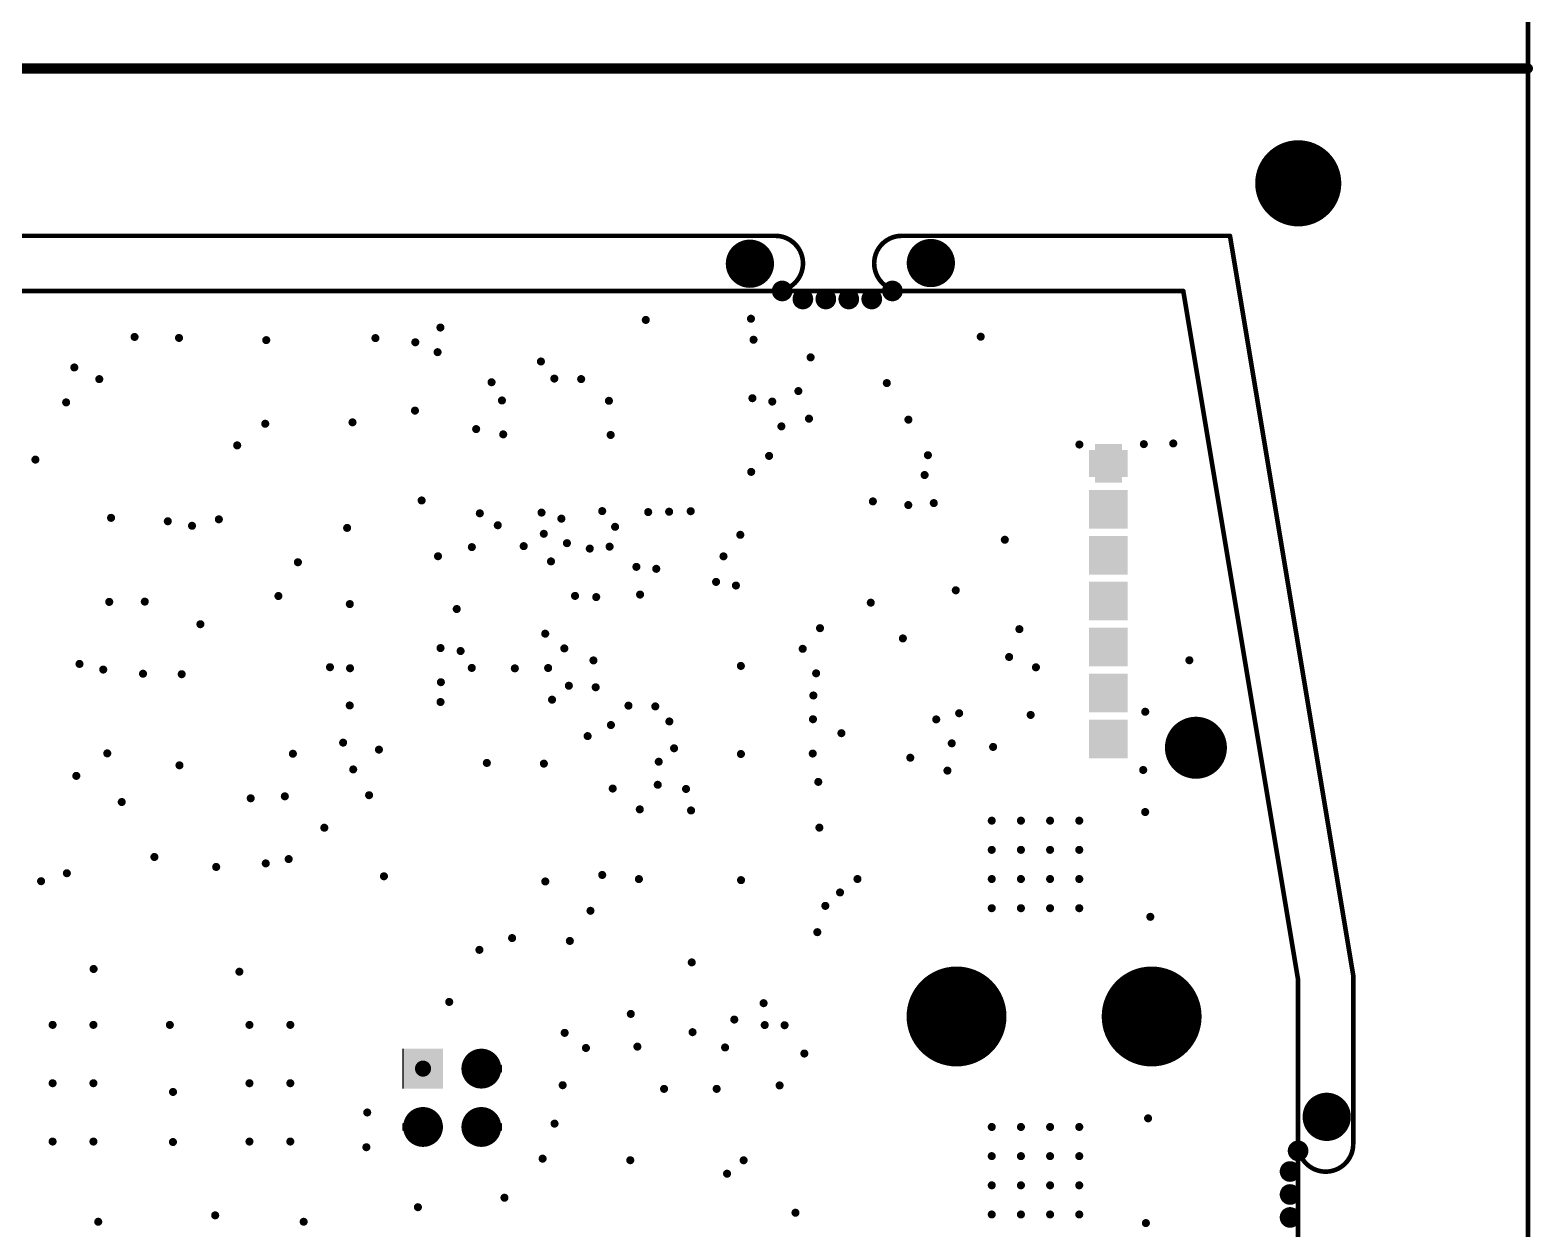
# Model space of a CAD drawing. Header units: inches. Extents: x -10 to 237, y -10 to 218.
# Drawn here: x 172 to 237.4, y 53.3 to 105.5 of the extents above; entities that cross this region are included whole.
import ezdxf

# ---------------------------------------------------------------- set-up
doc = ezdxf.new("R2010")
doc.units = ezdxf.units.IN
doc.header["$MEASUREMENT"] = 0
doc.layers.get('0').update_dxf_attribs({"color": 1})
doc.layers.add('1_DRL', color=12, linetype='Continuous')
doc.layers.add('3_GBS', color=52, linetype='Continuous')

# ---------------------------------------------------------------- blocks, each defined once
blk = doc.blocks.new('D11ROUND0_35001X0_35001')
at = {"const_width": 0.175005}
blk.add_lwpolyline([(0.087502, 0, 1), (-0.087502, 0, 1), (0.087502, 0)], format="xyb", dxfattribs=at)
blk = doc.blocks.new('D12ROUND0_7X0_7')
at = {"const_width": 0.35}
blk.add_lwpolyline([(0.175, 0, 1), (-0.175, 0, 1), (0.175, 0)], format="xyb", dxfattribs=at)
blk = doc.blocks.new('D15ROUND1_6X1_6')
at = {"const_width": 0.8}
blk.add_lwpolyline([(0.4, 0, 1), (-0.4, 0, 1), (0.4, 0)], format="xyb", dxfattribs=at)
blk = doc.blocks.new('D17ROUND4_05X4_05')
at = {"const_width": 2.025}
blk.add_lwpolyline([(1.0125, 0, 1), (-1.0125, 0, 1), (1.0125, 0)], format="xyb", dxfattribs=at)
blk = doc.blocks.new('D18ROUND3_55001X3_55001')
at = {"const_width": 1.775005}
blk.add_lwpolyline([(0.887502, 0, 1), (-0.887502, 0, 1), (0.887502, 0)], format="xyb", dxfattribs=at)
blk = doc.blocks.new('D19ROUND1_8X1_8')
at = {"const_width": 0.9}
blk.add_lwpolyline([(0.45, 0, 1), (-0.45, 0, 1), (0.45, 0)], format="xyb", dxfattribs=at)
blk = doc.blocks.new('D67RECTANGLE1_176X1_68399')
blk.add_solid([(-0.588, -0.841995), (0.588, -0.841995), (-0.588, 0.841995), (0.588, 0.841995)])
blk = doc.blocks.new('D68RECTANGLE1_68399X1_176')
blk.add_solid([(-0.841995, -0.588), (0.841995, -0.588), (-0.841995, 0.588), (0.841995, 0.588)])
blk = doc.blocks.new('D69RECTANGLE1_68399X1_684')
blk.add_solid([(-0.841995, -0.842), (0.841995, -0.842), (-0.841995, 0.842), (0.841995, 0.842)])
blk = doc.blocks.new('D64ROUND1_73479X1_73479')
at = {"const_width": 0.867395}
blk.add_lwpolyline([(0.433698, 0, 1), (-0.433698, 0, 1), (0.433698, 0)], format="xyb", dxfattribs=at)
blk = doc.blocks.new('D71ROUND2_69999X2_69999')
at = {"const_width": 1.349995}
blk.add_lwpolyline([(0.674998, 0, 1), (-0.674998, 0, 1), (0.674998, 0)], format="xyb", dxfattribs=at)
blk = doc.blocks.new('D73RECTANGLE1_73479X1_7348')
blk.add_solid([(-0.867395, -0.8674), (0.867395, -0.8674), (-0.867395, 0.8674), (0.867395, 0.8674)])
blk = doc.blocks.new('D75ROUND4_35X4_35')
at = {"const_width": 2.175}
blk.add_lwpolyline([(1.0875, 0, 1), (-1.0875, 0, 1), (1.0875, 0)], format="xyb", dxfattribs=at)
blk = doc.blocks.new('D81ROUND3_75001X3_75001')
at = {"const_width": 1.875005}
blk.add_lwpolyline([(0.937503, 0, 1), (-0.937503, 0, 1), (0.937503, 0)], format="xyb", dxfattribs=at)
blk = doc.blocks.new('D82ROUND0_9X0_9')
at = {"const_width": 0.45}
blk.add_lwpolyline([(0.225, 0, 1), (-0.225, 0, 1), (0.225, 0)], format="xyb", dxfattribs=at)
blk = doc.blocks.new('D87ROUND2_1X2_1')
at = {"const_width": 1.05}
blk.add_lwpolyline([(0.525, 0, 1), (-0.525, 0, 1), (0.525, 0)], format="xyb", dxfattribs=at)

msp = doc.modelspace()

# ---------------------------------------------------------------- linework, layer by layer
at = {"layer": '3_GBS'}
for points, const_width in [([(237.19953, -5.99999), (237.19953, 213.73958)], 0.2), ([(-9.99998, 103.86979), (237.19953, 103.86979)], 0.44), ([(-9.99998, 103.86979), (237.19953, 103.86979)], 0.2), ([(204.43459, 96.58302), (136.27473, 96.58302)], 0.2), ([(209.93458, 96.58302), (224.2264, 96.58302)], 0.2), ([(224.2264, 96.58302), (229.59383, 64.38659)], 0.2), ([(119.79603, 94.18302), (222.19338, 94.18302)], 0.2), ([(222.19338, 94.18302), (227.19462, 64.18313)], 0.2), ([(227.19462, 64.18313), (227.18954, 0)], 0.2), ([(229.59383, 64.38659), (229.59383, 57.03989)], 0.2)]:
    msp.add_lwpolyline(points, dxfattribs=dict(at, const_width=const_width))
for points, const_width in [([(237.08953, 103.86979, 1), (237.30953, 103.86979, 1), (237.08953, 103.86979)], 0.22), ([(237.08953, 103.86979, 1), (237.30953, 103.86979, 1), (237.08953, 103.86979)], 0.22), ([(237.14953, 103.86979, 1), (237.24953, 103.86979, 1), (237.14953, 103.86979)], 0.1), ([(237.14953, 103.86979, 1), (237.24953, 103.86979, 1), (237.14953, 103.86979)], 0.1), ([(204.38459, 96.58302, 1), (204.48459, 96.58302, 1), (204.38459, 96.58302)], 0.1), ([(204.38459, 96.58302, 1), (204.48459, 96.58302, 1), (204.38459, 96.58302)], 0.1), ([(209.88458, 96.58302, 1), (209.98458, 96.58302, 1), (209.88458, 96.58302)], 0.1), ([(209.88458, 96.58302, 1), (209.98458, 96.58302, 1), (209.88458, 96.58302)], 0.1), ([(209.88458, 96.58302, 1), (209.98458, 96.58302, 1), (209.88458, 96.58302)], 0.1), ([(224.1764, 96.58302, 1), (224.2764, 96.58302, 1), (224.1764, 96.58302)], 0.1), ([(224.1764, 96.58302, 1), (224.2764, 96.58302, 1), (224.1764, 96.58302)], 0.1), ([(224.1764, 96.58302, 1), (224.2764, 96.58302, 1), (224.1764, 96.58302)], 0.1), ([(204.38459, 94.18302, 1), (204.48459, 94.18302, 1), (204.38459, 94.18302)], 0.1), ([(222.14338, 94.18302, 1), (222.24338, 94.18302, 1), (222.14338, 94.18302)], 0.1), ([(222.14338, 94.18302, 1), (222.24338, 94.18302, 1), (222.14338, 94.18302)], 0.1), ([(222.14338, 94.18302, 1), (222.24338, 94.18302, 1), (222.14338, 94.18302)], 0.1), ([(227.14462, 64.18313, 1), (227.24462, 64.18313, 1), (227.14462, 64.18313)], 0.1), ([(227.14462, 64.18313, 1), (227.24462, 64.18313, 1), (227.14462, 64.18313)], 0.1), ([(227.14462, 64.18313, 1), (227.24462, 64.18313, 1), (227.14462, 64.18313)], 0.1), ([(229.54383, 64.38659, 1), (229.64383, 64.38659, 1), (229.54383, 64.38659)], 0.1), ([(229.54383, 64.38659, 1), (229.64383, 64.38659, 1), (229.54383, 64.38659)], 0.1), ([(229.54383, 64.38659, 1), (229.64383, 64.38659, 1), (229.54383, 64.38659)], 0.1), ([(227.14383, 57.03989, 1), (227.24383, 57.03989, 1), (227.14383, 57.03989)], 0.1), ([(227.14383, 57.03989, 1), (227.24383, 57.03989, 1), (227.14383, 57.03989)], 0.1), ([(229.54383, 57.03989, 1), (229.64383, 57.03989, 1), (229.54383, 57.03989)], 0.1), ([(229.54383, 57.03989, 1), (229.64383, 57.03989, 1), (229.54383, 57.03989)], 0.1)]:
    msp.add_lwpolyline(points, format="xyb", close=True, dxfattribs=dict(at, const_width=const_width))
at = {"layer": '3_GBS', "const_width": 0.2}
for points in [[(204.43459, 94.18302, 1), (204.43459, 96.58302)], [(209.93458, 94.18302, -0.414214), (208.73458, 95.38302), (208.73458, 95.38302, -0.414214), (209.93458, 96.58302)], [(229.59383, 57.03989, -0.414214), (228.39383, 55.83989), (228.39383, 55.83989, -0.414214), (227.19383, 57.03989)]]:
    msp.add_lwpolyline(points, format="xyb", dxfattribs=at)
at = {"layer": '3_GBS'}
for points in [[(188.23098, 59.4732), (188.23098, 61.1768), (188.21602, 61.1768), (188.21602, 59.4732)], [(192.50351, 60.18313), (192.50351, 60.46687), (192.48855, 60.46687), (192.48855, 60.18313)], [(188.23098, 57.64313), (188.23098, 57.92687), (188.21602, 57.92687), (188.21602, 57.64313)], [(192.50351, 57.64313), (192.50351, 57.92687), (192.48855, 57.92687), (192.48855, 57.64313)]]:
    msp.add_lwpolyline(points, close=True, dxfattribs=at)

# ---------------------------------------------------------------- block references
at = {"layer": '1_DRL'}
for name, p in [('D18ROUND3_55001X3_55001', (227.19955, 98.8698)), ('D19ROUND1_8X1_8', (203.32304, 95.36882)), ('D19ROUND1_8X1_8', (211.20222, 95.39884)), ('D12ROUND0_7X0_7', (204.72916, 94.18302)), ('D12ROUND0_7X0_7', (209.52917, 94.18302)), ('D12ROUND0_7X0_7', (205.62918, 93.83301)), ('D12ROUND0_7X0_7', (206.62918, 93.83301)), ('D12ROUND0_7X0_7', (207.62918, 93.83301)), ('D12ROUND0_7X0_7', (208.62917, 93.83301)), ('D11ROUND0_35001X0_35001', (198.79003, 92.92336)), ('D11ROUND0_35001X0_35001', (203.36965, 92.97416)), ('D11ROUND0_35001X0_35001', (176.52947, 92.18168)), ('D11ROUND0_35001X0_35001', (178.46495, 92.1385)), ('D11ROUND0_35001X0_35001', (187.01713, 92.13088)), ('D11ROUND0_35001X0_35001', (189.84669, 92.59062)), ('D11ROUND0_35001X0_35001', (213.37471, 92.19184)), ('D11ROUND0_35001X0_35001', (182.26225, 92.04198)), ('D11ROUND0_35001X0_35001', (188.75449, 91.948)), ('D11ROUND0_35001X0_35001', (189.72223, 91.51874)), ('D11ROUND0_35001X0_35001', (203.48141, 92.05976)), ('D11ROUND0_35001X0_35001', (173.90565, 90.85326)), ('D11ROUND0_35001X0_35001', (194.22311, 91.11234)), ('D11ROUND0_35001X0_35001', (205.96807, 91.29268)), ('D11ROUND0_35001X0_35001', (174.99277, 90.34526)), ('D11ROUND0_35001X0_35001', (192.07427, 90.2081)), ('D11ROUND0_35001X0_35001', (194.80731, 90.36812)), ('D11ROUND0_35001X0_35001', (195.97571, 90.34526)), ('D11ROUND0_35001X0_35001', (209.28531, 90.17254)), ('D11ROUND0_35001X0_35001', (203.43315, 89.51468)), ('D11ROUND0_35001X0_35001', (205.43467, 89.82456)), ('D11ROUND0_35001X0_35001', (173.55005, 89.3318)), ('D11ROUND0_35001X0_35001', (188.73925, 88.97366)), ('D11ROUND0_35001X0_35001', (192.52639, 89.41562)), ('D11ROUND0_35001X0_35001', (197.18475, 89.40038)), ('D11ROUND0_35001X0_35001', (204.29675, 89.36736)), ('D11ROUND0_35001X0_35001', (182.21907, 88.40216)), ('D11ROUND0_35001X0_35001', (186.01891, 88.46312)), ('D11ROUND0_35001X0_35001', (204.69553, 88.28786)), ('D11ROUND0_35001X0_35001', (205.89695, 88.62314)), ('D11ROUND0_35001X0_35001', (210.22511, 88.57996)), ('D11ROUND0_35001X0_35001', (191.40371, 88.16848)), ('D11ROUND0_35001X0_35001', (192.58227, 87.93988)), ('D11ROUND0_35001X0_35001', (197.26095, 87.91448)), ('D11ROUND0_35001X0_35001', (221.75671, 87.54364)), ('D11ROUND0_35001X0_35001', (180.99733, 87.45982)), ('D11ROUND0_35001X0_35001', (204.15959, 87.00262)), ('D11ROUND0_35001X0_35001', (211.07347, 87.0331)), ('D11ROUND0_35001X0_35001', (217.67239, 87.49792)), ('D11ROUND0_35001X0_35001', (220.47655, 87.51316)), ('D11ROUND0_35001X0_35001', (172.21147, 86.84006)), ('D11ROUND0_35001X0_35001', (203.37981, 86.30666)), ('D11ROUND0_35001X0_35001', (210.93123, 86.1695)), ('D11ROUND0_35001X0_35001', (189.02881, 85.06206)), ('D11ROUND0_35001X0_35001', (208.67825, 85.02142)), ('D11ROUND0_35001X0_35001', (211.33001, 84.94776)), ('D11ROUND0_35001X0_35001', (175.50585, 84.30514)), ('D11ROUND0_35001X0_35001', (191.56373, 84.50326)), ('D11ROUND0_35001X0_35001', (194.25105, 84.53374)), ('D11ROUND0_35001X0_35001', (195.11465, 84.26958)), ('D11ROUND0_35001X0_35001', (196.89265, 84.59978)), ('D11ROUND0_35001X0_35001', (198.89417, 84.5566)), ('D11ROUND0_35001X0_35001', (199.80603, 84.57184)), ('D11ROUND0_35001X0_35001', (200.74583, 84.5947)), ('D11ROUND0_35001X0_35001', (210.22003, 84.8614)), ('D11ROUND0_35001X0_35001', (177.97727, 84.15782)), ('D11ROUND0_35001X0_35001', (179.03137, 83.9597)), ('D11ROUND0_35001X0_35001', (180.19977, 84.24164)), ('D11ROUND0_35001X0_35001', (185.78523, 83.86826)), ('D11ROUND0_35001X0_35001', (192.34605, 83.98256)), ('D11ROUND0_35001X0_35001', (194.35011, 83.60918)), ('D11ROUND0_35001X0_35001', (197.45399, 83.91398)), ('D11ROUND0_35001X0_35001', (191.21575, 83.03006)), ('D11ROUND0_35001X0_35001', (193.47381, 83.07324)), ('D11ROUND0_35001X0_35001', (195.35595, 83.20278)), ('D11ROUND0_35001X0_35001', (196.35163, 82.96656)), ('D11ROUND0_35001X0_35001', (197.21523, 83.05038)), ('D11ROUND0_35001X0_35001', (202.90483, 83.566)), ('D11ROUND0_35001X0_35001', (214.42373, 83.3501)), ('D11ROUND0_35001X0_35001', (183.64147, 82.3722)), ('D11ROUND0_35001X0_35001', (189.74255, 82.63382)), ('D11ROUND0_35001X0_35001', (194.66253, 82.40776)), ('D11ROUND0_35001X0_35001', (202.17331, 82.62874)), ('D11ROUND0_35001X0_35001', (198.38109, 82.17154)), ('D11ROUND0_35001X0_35001', (199.24469, 82.08518)), ('D11ROUND0_35001X0_35001', (201.85073, 81.51622)), ('D11ROUND0_35001X0_35001', (202.71433, 81.35874)), ('D11ROUND0_35001X0_35001', (212.28759, 81.15046)), ('D11ROUND0_35001X0_35001', (175.42711, 80.645)), ('D11ROUND0_35001X0_35001', (176.97397, 80.6577)), ('D11ROUND0_35001X0_35001', (182.79311, 80.90154)), ('D11ROUND0_35001X0_35001', (185.90207, 80.55102)), ('D11ROUND0_35001X0_35001', (190.55789, 80.33512)), ('D11ROUND0_35001X0_35001', (195.70901, 80.90662)), ('D11ROUND0_35001X0_35001', (196.63103, 80.85582)), ('D11ROUND0_35001X0_35001', (198.54111, 80.96504)), ('D11ROUND0_35001X0_35001', (208.58681, 80.61198)), ('D11ROUND0_35001X0_35001', (179.39713, 79.67472)), ('D11ROUND0_35001X0_35001', (194.41107, 79.2607)), ('D11ROUND0_35001X0_35001', (206.37701, 79.502)), ('D11ROUND0_35001X0_35001', (209.98381, 79.05496)), ('D11ROUND0_35001X0_35001', (215.05873, 79.45882)), ('D11ROUND0_35001X0_35001', (189.85177, 78.63586)), ('D11ROUND0_35001X0_35001', (190.72553, 78.50632)), ('D11ROUND0_35001X0_35001', (195.24165, 78.62062)), ('D11ROUND0_35001X0_35001', (205.62263, 78.60284)), ('D11ROUND0_35001X0_35001', (174.13171, 77.94498)), ('D11ROUND0_35001X0_35001', (185.03847, 77.80274)), ('D11ROUND0_35001X0_35001', (185.91223, 77.75702)), ('D11ROUND0_35001X0_35001', (191.21321, 77.77226)), ('D11ROUND0_35001X0_35001', (193.08773, 77.75194)), ('D11ROUND0_35001X0_35001', (194.53807, 77.76718)), ('D11ROUND0_35001X0_35001', (196.51165, 78.09738)), ('D11ROUND0_35001X0_35001', (202.93023, 77.85862)), ('D11ROUND0_35001X0_35001', (214.61169, 78.24724)), ('D11ROUND0_35001X0_35001', (215.77755, 77.79766)), ('D11ROUND0_35001X0_35001', (222.46029, 78.105)), ('D11ROUND0_35001X0_35001', (175.16549, 77.6986)), ('D11ROUND0_35001X0_35001', (176.89777, 77.51826)), ('D11ROUND0_35001X0_35001', (178.58179, 77.49794)), ('D11ROUND0_35001X0_35001', (189.86701, 77.14996)), ('D11ROUND0_35001X0_35001', (206.20683, 77.53604)), ('D11ROUND0_35001X0_35001', (195.43977, 76.99502)), ('D11ROUND0_35001X0_35001', (196.60817, 76.92898)), ('D11ROUND0_35001X0_35001', (206.08745, 76.57084)), ('D11ROUND0_35001X0_35001', (185.89953, 76.1365)), ('D11ROUND0_35001X0_35001', (189.85177, 76.28636)), ('D11ROUND0_35001X0_35001', (194.70825, 76.38796)), ('D11ROUND0_35001X0_35001', (198.03565, 76.12888)), ('D11ROUND0_35001X0_35001', (199.20405, 76.09586)), ('D11ROUND0_35001X0_35001', (212.43491, 75.79868)), ('D11ROUND0_35001X0_35001', (220.53751, 75.86218)), ('D11ROUND0_35001X0_35001', (197.27365, 75.2856)), ('D11ROUND0_35001X0_35001', (199.81619, 75.44054)), ('D11ROUND0_35001X0_35001', (206.06967, 75.53706)), ('D11ROUND0_35001X0_35001', (211.43669, 75.52944)), ('D11ROUND0_35001X0_35001', (215.54895, 75.72502)), ('D11ROUND0_35001X0_35001', (185.60997, 74.51852)), ('D11ROUND0_35001X0_35001', (196.25765, 74.803)), ('D11ROUND0_35001X0_35001', (207.30919, 74.93)), ('D11ROUND0_35001X0_35001', (212.11233, 74.48804)), ('D15ROUND1_6X1_6', (222.74477, 74.295)), ('D11ROUND0_35001X0_35001', (175.34075, 74.05116)), ('D11ROUND0_35001X0_35001', (183.42303, 74.03338)), ('D11ROUND0_35001X0_35001', (187.16953, 74.21372)), ('D11ROUND0_35001X0_35001', (200.02193, 74.27214)), ('D11ROUND0_35001X0_35001', (202.93277, 74.02322)), ('D11ROUND0_35001X0_35001', (206.05951, 74.04354)), ('D11ROUND0_35001X0_35001', (210.30639, 73.86066)), ('D11ROUND0_35001X0_35001', (213.91319, 74.33056)), ('D11ROUND0_35001X0_35001', (178.48527, 73.53046)), ('D11ROUND0_35001X0_35001', (186.04939, 73.35012)), ('D11ROUND0_35001X0_35001', (191.86853, 73.6346)), ('D11ROUND0_35001X0_35001', (194.35265, 73.60412)), ('D11ROUND0_35001X0_35001', (199.35391, 73.68794)), ('D11ROUND0_35001X0_35001', (211.92437, 73.29932)), ('D11ROUND0_35001X0_35001', (220.44861, 73.32726)), ('D11ROUND0_35001X0_35001', (173.99201, 73.07072)), ('D11ROUND0_35001X0_35001', (197.34985, 72.51954)), ('D11ROUND0_35001X0_35001', (199.31073, 72.6821)), ('D11ROUND0_35001X0_35001', (200.54263, 72.50176)), ('D11ROUND0_35001X0_35001', (206.30081, 72.8091)), ('D11ROUND0_35001X0_35001', (175.97067, 71.9328)), ('D11ROUND0_35001X0_35001', (181.58661, 72.09536)), ('D11ROUND0_35001X0_35001', (183.07251, 72.18172)), ('D11ROUND0_35001X0_35001', (186.74281, 72.22998)), ('D11ROUND0_35001X0_35001', (198.52841, 71.61276)), ('D11ROUND0_35001X0_35001', (200.76107, 71.5645)), ('D11ROUND0_35001X0_35001', (220.53497, 71.49592)), ('D11ROUND0_35001X0_35001', (184.79209, 70.81266)), ('D11ROUND0_35001X0_35001', (206.34907, 70.81774)), ('D11ROUND0_35001X0_35001', (213.85477, 71.12)), ('D11ROUND0_35001X0_35001', (215.12477, 71.12)), ('D11ROUND0_35001X0_35001', (216.39477, 71.12)), ('D11ROUND0_35001X0_35001', (217.66477, 71.12)), ('D11ROUND0_35001X0_35001', (213.85477, 69.85)), ('D11ROUND0_35001X0_35001', (215.12477, 69.85)), ('D11ROUND0_35001X0_35001', (216.39477, 69.85)), ('D11ROUND0_35001X0_35001', (217.66477, 69.85)), ('D11ROUND0_35001X0_35001', (177.39307, 69.54012)), ('D11ROUND0_35001X0_35001', (182.24193, 69.26072)), ('D11ROUND0_35001X0_35001', (183.24015, 69.44868)), ('D11ROUND0_35001X0_35001', (173.58053, 68.834)), ('D11ROUND0_35001X0_35001', (180.08293, 69.10578)), ('D11ROUND0_35001X0_35001', (187.38797, 68.69938)), ('D11ROUND0_35001X0_35001', (196.89265, 68.7578)), ('D11ROUND0_35001X0_35001', (198.49031, 68.57746)), ('D11ROUND0_35001X0_35001', (208.00769, 68.58)), ('D11ROUND0_35001X0_35001', (213.85477, 68.58)), ('D11ROUND0_35001X0_35001', (215.12477, 68.58)), ('D11ROUND0_35001X0_35001', (216.39477, 68.58)), ('D11ROUND0_35001X0_35001', (217.66477, 68.58)), ('D11ROUND0_35001X0_35001', (172.46039, 68.48602)), ('D11ROUND0_35001X0_35001', (194.41361, 68.47332)), ('D11ROUND0_35001X0_35001', (202.93785, 68.53174)), ('D11ROUND0_35001X0_35001', (207.24823, 67.9958)), ('D11ROUND0_35001X0_35001', (206.60815, 67.4116)), ('D11ROUND0_35001X0_35001', (213.85477, 67.31)), ('D11ROUND0_35001X0_35001', (215.12477, 67.31)), ('D11ROUND0_35001X0_35001', (216.39477, 67.31)), ('D11ROUND0_35001X0_35001', (217.66477, 67.31)), ('D11ROUND0_35001X0_35001', (196.38211, 67.1957)), ('D11ROUND0_35001X0_35001', (220.75849, 66.93408)), ('D11ROUND0_35001X0_35001', (192.96835, 66.00952)), ('D11ROUND0_35001X0_35001', (206.25763, 66.26606)), ('D11ROUND0_35001X0_35001', (191.54595, 65.49644)), ('D11ROUND0_35001X0_35001', (195.48295, 65.88506)), ('D11ROUND0_35001X0_35001', (174.74639, 64.66332)), ('D11ROUND0_35001X0_35001', (200.79155, 64.95034)), ('D11ROUND0_35001X0_35001', (181.09385, 64.54394)), ('D17ROUND4_05X4_05', (212.32061, 62.59576)), ('D17ROUND4_05X4_05', (220.81691, 62.59576)), ('D11ROUND0_35001X0_35001', (190.23023, 63.23076)), ('D11ROUND0_35001X0_35001', (198.13725, 62.70752)), ('D11ROUND0_35001X0_35001', (203.91829, 63.17488)), ('D11ROUND0_35001X0_35001', (172.96077, 62.23)), ('D11ROUND0_35001X0_35001', (174.73877, 62.23)), ('D11ROUND0_35001X0_35001', (178.06617, 62.23)), ('D11ROUND0_35001X0_35001', (181.53327, 62.23)), ('D11ROUND0_35001X0_35001', (183.31127, 62.23)), ('D11ROUND0_35001X0_35001', (202.64321, 62.46114)), ('D11ROUND0_35001X0_35001', (203.96909, 62.22238)), ('D11ROUND0_35001X0_35001', (204.83269, 62.21476)), ('D11ROUND0_35001X0_35001', (195.25689, 61.88202)), ('D11ROUND0_35001X0_35001', (200.82457, 61.9125)), ('D11ROUND0_35001X0_35001', (196.18399, 61.22416)), ('D11ROUND0_35001X0_35001', (198.42427, 61.28258)), ('D11ROUND0_35001X0_35001', (202.24189, 61.24702)), ('D11ROUND0_35001X0_35001', (205.69375, 60.98286)), ('D12ROUND0_7X0_7', (189.08977, 60.325)), ('D12ROUND0_7X0_7', (191.62977, 60.325)), ('D11ROUND0_35001X0_35001', (172.96077, 59.69)), ('D11ROUND0_35001X0_35001', (174.73877, 59.69)), ('D11ROUND0_35001X0_35001', (181.53327, 59.69)), ('D11ROUND0_35001X0_35001', (183.31127, 59.69)), ('D11ROUND0_35001X0_35001', (195.17053, 59.60364)), ('D11ROUND0_35001X0_35001', (199.58759, 59.44362)), ('D11ROUND0_35001X0_35001', (201.87613, 59.44362)), ('D11ROUND0_35001X0_35001', (204.61679, 59.59348)), ('D11ROUND0_35001X0_35001', (178.20333, 59.309)), ('D19ROUND1_8X1_8', (228.43932, 58.22533)), ('D11ROUND0_35001X0_35001', (186.65899, 58.41492)), ('D11ROUND0_35001X0_35001', (220.66197, 58.16092)), ('D12ROUND0_7X0_7', (189.08977, 57.785)), ('D12ROUND0_7X0_7', (191.62977, 57.785)), ('D11ROUND0_35001X0_35001', (194.81747, 57.92978)), ('D11ROUND0_35001X0_35001', (213.85477, 57.785)), ('D11ROUND0_35001X0_35001', (215.12477, 57.785)), ('D11ROUND0_35001X0_35001', (216.39477, 57.785)), ('D11ROUND0_35001X0_35001', (217.66477, 57.785)), ('D11ROUND0_35001X0_35001', (172.96077, 57.15)), ('D11ROUND0_35001X0_35001', (174.73877, 57.15)), ('D11ROUND0_35001X0_35001', (178.20079, 57.12968)), ('D11ROUND0_35001X0_35001', (181.53327, 57.15)), ('D11ROUND0_35001X0_35001', (183.31127, 57.15)), ('D11ROUND0_35001X0_35001', (186.62343, 56.90362)), ('D12ROUND0_7X0_7', (227.19383, 56.7453)), ('D11ROUND0_35001X0_35001', (194.29677, 56.40578)), ('D11ROUND0_35001X0_35001', (198.11439, 56.3372)), ('D11ROUND0_35001X0_35001', (203.04961, 56.33466)), ('D11ROUND0_35001X0_35001', (213.85477, 56.515)), ('D11ROUND0_35001X0_35001', (215.12477, 56.515)), ('D11ROUND0_35001X0_35001', (216.39477, 56.515)), ('D11ROUND0_35001X0_35001', (217.66477, 56.515)), ('D11ROUND0_35001X0_35001', (202.32825, 55.75046)), ('D12ROUND0_7X0_7', (226.84384, 55.8453)), ('D11ROUND0_35001X0_35001', (213.85477, 55.245)), ('D11ROUND0_35001X0_35001', (215.12477, 55.245)), ('D11ROUND0_35001X0_35001', (216.39477, 55.245)), ('D11ROUND0_35001X0_35001', (217.66477, 55.245)), ('D12ROUND0_7X0_7', (226.84384, 54.84531)), ('D11ROUND0_35001X0_35001', (188.86625, 54.2925)), ('D11ROUND0_35001X0_35001', (192.63561, 54.70398)), ('D11ROUND0_35001X0_35001', (174.94705, 53.6575)), ('D11ROUND0_35001X0_35001', (180.03975, 53.9369)), ('D11ROUND0_35001X0_35001', (183.89293, 53.6575)), ('D11ROUND0_35001X0_35001', (205.30767, 54.0512)), ('D11ROUND0_35001X0_35001', (213.85477, 53.975)), ('D11ROUND0_35001X0_35001', (215.12477, 53.975)), ('D11ROUND0_35001X0_35001', (216.39477, 53.975)), ('D11ROUND0_35001X0_35001', (217.66477, 53.975)), ('D11ROUND0_35001X0_35001', (220.56545, 53.59908)), ('D12ROUND0_7X0_7', (226.84384, 53.84531))]:
    msp.add_blockref(name, p, dxfattribs=at)
at = {"layer": '3_GBS'}
for name, p in [('D81ROUND3_75001X3_75001', (227.19955, 98.8698)), ('D87ROUND2_1X2_1', (203.32304, 95.36882)), ('D87ROUND2_1X2_1', (211.20222, 95.39884)), ('D82ROUND0_9X0_9', (204.72916, 94.18302)), ('D82ROUND0_9X0_9', (205.62918, 93.83301)), ('D82ROUND0_9X0_9', (206.62918, 93.83301)), ('D82ROUND0_9X0_9', (207.62918, 93.83301)), ('D82ROUND0_9X0_9', (208.62917, 93.83301)), ('D82ROUND0_9X0_9', (209.52917, 94.18302)), ('D68RECTANGLE1_68399X1_176', (218.93477, 86.6775)), ('D67RECTANGLE1_176X1_68399', (218.93477, 86.6775)), ('D69RECTANGLE1_68399X1_684', (218.93477, 84.67852)), ('D69RECTANGLE1_68399X1_684', (218.93477, 82.677)), ('D69RECTANGLE1_68399X1_684', (218.93477, 80.67802)), ('D69RECTANGLE1_68399X1_684', (218.93477, 78.6765)), ('D69RECTANGLE1_68399X1_684', (218.93477, 76.67752)), ('D69RECTANGLE1_68399X1_684', (218.93477, 74.67854)), ('D71ROUND2_69999X2_69999', (222.74477, 74.295)), ('D75ROUND4_35X4_35', (212.32061, 62.59576)), ('D75ROUND4_35X4_35', (220.81691, 62.59576)), ('D73RECTANGLE1_73479X1_7348', (189.08977, 60.325)), ('D64ROUND1_73479X1_73479', (191.62977, 60.325)), ('D87ROUND2_1X2_1', (228.43932, 58.22533)), ('D64ROUND1_73479X1_73479', (189.08977, 57.785)), ('D64ROUND1_73479X1_73479', (191.62977, 57.785)), ('D82ROUND0_9X0_9', (227.19383, 56.7453)), ('D82ROUND0_9X0_9', (226.84384, 55.8453)), ('D82ROUND0_9X0_9', (226.84384, 54.84531)), ('D82ROUND0_9X0_9', (226.84384, 53.84531))]:
    msp.add_blockref(name, p, dxfattribs=at)

doc.saveas('drawing.dxf')
